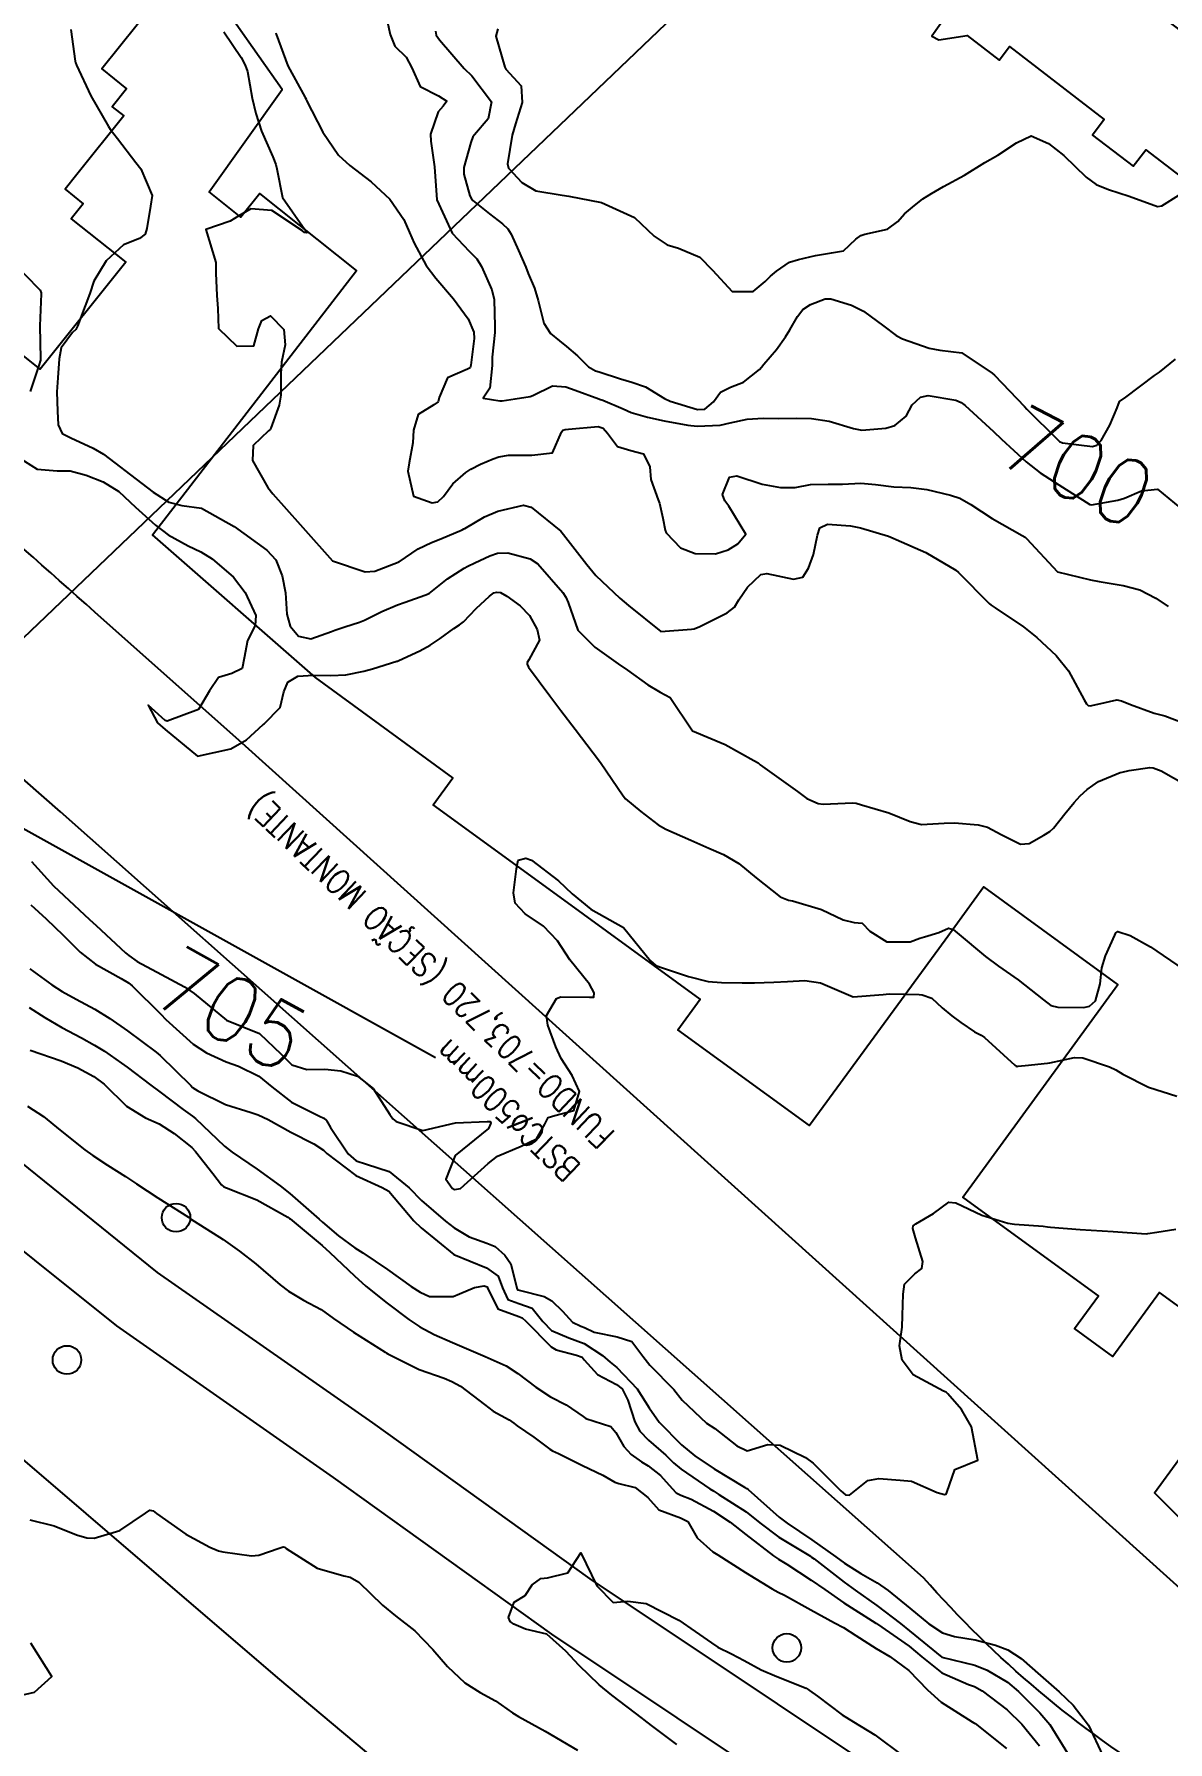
# Model space of a CAD drawing. Header units: metres. Extents: x 286371 to 293043, y 7462578 to 7466404.
# Drawn here: x 290226.9 to 290295.7, y 7463723.2 to 7463826.9 of the extents above; entities that cross this region are included whole.
import ezdxf
from ezdxf.enums import TextEntityAlignment as Align

# ---------------------------------------------------------------- set-up
doc = ezdxf.new("R2010")
doc.units = ezdxf.units.M
doc.header["$MEASUREMENT"] = 0
doc.linetypes.add('CONTINUO', pattern=[0])
for name, color, linetype in [('Cotas', 45, 'Continuous'), ('Curvas de Nivel 1m', 11, 'Continuous'), ('Curvas de Nivel 5m', 15, 'Continuous'), ('Edificações', 30, 'Continuous'), ('Linha Férrea', 20, 'Continuous'), ('Postes', 20, 'Continuous'), ('TEXTO', 45, 'Continuous'), ('Vias primárias', 230, 'Continuous')]:
    doc.layers.add(name, color=color, linetype=linetype)
doc.styles.add('ROMANS', font='romans', dxfattribs={"height": 0.2})
doc.styles.add('Style-STANDARD', font='STANDARD.shx')

msp = doc.modelspace()

# ---------------------------------------------------------------- linework, layer by layer
at = {"layer": 'Curvas de Nivel 1m', "flags": 128}
for points, elevation in [([(290229.08, 7463827.13), (290229.34, 7463825.21), (290229.36, 7463825.13), (290229.42, 7463824.97), (290230.29, 7463823.11), (290231.36, 7463821.25), (290231.46, 7463821.09), (290231.91, 7463820.52), (290233.03, 7463819.07), (290233.32, 7463818.67), (290234.01, 7463817.05), (290233.92, 7463816.42), (290233.69, 7463815.06), (290233.59, 7463814.72), (290233.25, 7463814.44), (290232.27, 7463814.06), (290231.23, 7463813.09), (290230.47, 7463811.85), (290230.22, 7463811.11), (290229.95, 7463810.36), (290229.49, 7463809.12), (290229.37, 7463808.93), (290229.17, 7463808.75), (290228.49, 7463807.8), (290228.36, 7463807.14), (290228.28, 7463805.98), (290228.22, 7463805.14), (290228.27, 7463803.96), (290228.31, 7463803.14), (290228.55, 7463802.61), (290229.07, 7463802.34), (290230.44, 7463801.72), (290231.06, 7463801.36), (290231.41, 7463801.09), (290233.04, 7463799.83), (290234.08, 7463799.05), (290235.02, 7463798.44), (290235.81, 7463798.23), (290237.01, 7463798.07), (290238.99, 7463796.97), (290240.97, 7463795.52), (290241.52, 7463794.94), (290241.9, 7463793.97), (290242.1, 7463792.93), (290242.19, 7463791.64), (290242.39, 7463790.92), (290242.89, 7463790.31), (290243.64, 7463790.15), (290244.89, 7463790.59), (290245.1, 7463790.67), (290245.71, 7463790.87), (290246.6, 7463791.16), (290246.9, 7463791.28), (290247.95, 7463791.8), (290248.91, 7463792.21), (290249.36, 7463792.37), (290250.57, 7463792.8), (290250.82, 7463792.9), (290250.93, 7463792.97), (290251.93, 7463793.79), (290252.95, 7463794.43), (290253.16, 7463794.55), (290253.59, 7463794.75), (290254.51, 7463795.19), (290254.96, 7463795.34), (290255.6, 7463795.36), (290256.96, 7463795), (290257.41, 7463794.7), (290258.93, 7463792.96), (290259.12, 7463792.67), (290259.25, 7463792.34), (290259.85, 7463790.66), (290260.88, 7463789.63), (290262.3, 7463788.62), (290262.86, 7463788.23), (290264.1, 7463787.34), (290264.84, 7463786.91), (290265.44, 7463786.58), (290266.8, 7463784.55), (290268.79, 7463783.72), (290270.53, 7463782.75), (290270.78, 7463782.61), (290270.84, 7463782.56), (290270.91, 7463782.49), (290272.75, 7463781.17), (290273.17, 7463780.88), (290273.74, 7463780.44), (290274.44, 7463780.14), (290274.73, 7463780.11), (290276.52, 7463780.19), (290276.73, 7463780.17), (290277.06, 7463780.06), (290278.72, 7463779.57), (290280.01, 7463779.05), (290280.71, 7463778.86), (290282.08, 7463778.95), (290282.71, 7463778.97), (290284.15, 7463778.84), (290284.71, 7463778.71), (290285.54, 7463778.26), (290286.7, 7463777.67), (290287.23, 7463777.71), (290288.13, 7463778.22), (290288.48, 7463778.44), (290288.71, 7463778.65), (290289.41, 7463779.52), (290289.96, 7463780.2), (290290.34, 7463780.6), (290290.75, 7463781), (290291.44, 7463781.49), (290292.76, 7463782.02), (290292.87, 7463782.05), (290293.31, 7463782.15), (290294.56, 7463782.34), (290294.77, 7463782.31), (290295.25, 7463782.12), (290296.75, 7463781.28)], 703), ([(290255, 7463827.18), (290254.87, 7463826.73), (290255.42, 7463824.84), (290255.45, 7463824.76), (290255.48, 7463824.72), (290256.41, 7463823.72), (290256.47, 7463822.71), (290256.06, 7463821.41), (290255.86, 7463820.72), (290255.58, 7463818.98), (290255.64, 7463818.72), (290256.45, 7463817.84), (290257.3, 7463817.35), (290258.9, 7463817.07), (290259.3, 7463817.02), (290261.29, 7463816.63), (290263.28, 7463815.72), (290264.47, 7463814.59), (290265.26, 7463814.07), (290265.95, 7463813.86), (290267.25, 7463813.31), (290268.02, 7463812.53), (290269.21, 7463811.23), (290270.49, 7463811.22), (290271.21, 7463811.84), (290271.54, 7463812.16), (290271.9, 7463812.47), (290272.69, 7463813.01), (290273.23, 7463813.18), (290274.27, 7463813.41), (290275.24, 7463813.58), (290275.96, 7463813.7), (290276.71, 7463814.4), (290277.02, 7463814.64), (290277.26, 7463814.71), (290278.63, 7463815.01), (290279.27, 7463815.49), (290279.68, 7463815.95), (290280.15, 7463816.35), (290280.78, 7463816.85), (290281.3, 7463817.18), (290282.03, 7463817.6), (290283.31, 7463818.3), (290284.55, 7463819.06), (290285.33, 7463819.51), (290286.47, 7463820.25), (290287.35, 7463820.68), (290288.41, 7463820.22), (290289.33, 7463819.48), (290290.69, 7463818.18), (290291.31, 7463817.73), (290292.05, 7463817.42), (290293.3, 7463817.01), (290295.02, 7463816.39), (290295.29, 7463816.44), (290296.32, 7463817.08)], 698), ([(290238.37, 7463826.99), (290239.42, 7463825.44), (290239.66, 7463824.97), (290239.79, 7463824.58), (290240.09, 7463822.96), (290240.3, 7463822.03), (290240.64, 7463820.96), (290241.33, 7463819.41), (290241.52, 7463818.94), (290241.58, 7463818.68), (290241.93, 7463816.93), (290243.27, 7463814.99), (290243.33, 7463814.91), (290243.39, 7463814.79), (290243.26, 7463814.82), (290243.14, 7463814.92), (290241.28, 7463816.15), (290240.01, 7463816.24), (290239.28, 7463815.83), (290238.75, 7463815.51), (290237.26, 7463815), (290237.87, 7463812.99), (290237.87, 7463812.35), (290237.94, 7463810.99), (290237.99, 7463810.2), (290238.04, 7463808.99), (290239.16, 7463807.92), (290240.18, 7463807.94), (290240.46, 7463808.96), (290240.66, 7463809.47), (290241.19, 7463809.75), (290242, 7463808.93), (290242.09, 7463808), (290241.87, 7463806.93), (290241.83, 7463806.24), (290241.83, 7463804.93), (290241.72, 7463804.32), (290241.22, 7463802.94), (290241.17, 7463802.86), (290241.08, 7463802.77), (290240.14, 7463801.88), (290240.11, 7463800.96), (290241.03, 7463799.33), (290241.34, 7463798.94), (290243, 7463797.08), (290243.15, 7463796.91), (290244.95, 7463794.88), (290246.94, 7463794.22), (290247.53, 7463794.26), (290248.95, 7463794.8), (290248.97, 7463794.81), (290249, 7463794.82), (290250.16, 7463795.61), (290250.97, 7463795.99), (290251.54, 7463796.22), (290252.82, 7463796.77), (290252.93, 7463796.82), (290252.99, 7463796.85), (290254.19, 7463797.55), (290255, 7463797.9), (290256.55, 7463798.26), (290257.01, 7463798.14), (290258.81, 7463796.68), (290258.98, 7463796.48), (290260.39, 7463794.65), (290260.94, 7463793.99), (290262.39, 7463792.62), (290262.92, 7463792.17), (290264.89, 7463790.58), (290266.74, 7463790.72), (290266.9, 7463790.75), (290267.24, 7463790.89), (290268.91, 7463791.72), (290269.35, 7463792.07), (290269.62, 7463792.5), (290270.15, 7463793.28), (290270.95, 7463794.04), (290271.32, 7463794.11), (290272.94, 7463793.77), (290273.51, 7463793.88), (290273.85, 7463794.44), (290274.14, 7463795.27), (290274.39, 7463796.43), (290274.54, 7463796.88), (290274.99, 7463797.11), (290276.4, 7463797), (290276.99, 7463796.89), (290278.7, 7463796.37), (290278.98, 7463796.25), (290279.16, 7463796.18), (290280.97, 7463795.39), (290282.78, 7463794.31), (290282.95, 7463794.16), (290284.8, 7463792.28), (290284.92, 7463792.18), (290285.17, 7463792.02), (290286.9, 7463790.88), (290287.71, 7463790.23), (290288.87, 7463789.14), (290289.62, 7463788.2), (290290.58, 7463786.43), (290290.72, 7463786.19), (290290.82, 7463786.1), (290290.93, 7463786.07), (290291.4, 7463786.18), (290292.55, 7463786.44), (290292.83, 7463786.37), (290293.38, 7463786.15), (290294.82, 7463785.63), (290295.47, 7463785.46), (290296.81, 7463784.96)], 702), ([(290241.51, 7463826.94), (290241.54, 7463826.85), (290242.25, 7463824.93), (290243.3, 7463823), (290243.35, 7463822.91), (290243.38, 7463822.83), (290244.36, 7463820.9), (290245.33, 7463819.5), (290246, 7463818.87), (290247.31, 7463817.88), (290248.44, 7463816.84), (290249.28, 7463815.61), (290249.62, 7463814.82), (290249.91, 7463814.16), (290250.65, 7463812.8), (290251.22, 7463812.03), (290252.3, 7463810.78), (290253.19, 7463809.58), (290253.53, 7463808.76), (290253.55, 7463808.38), (290253.36, 7463806.76), (290253.31, 7463806.59), (290253.14, 7463806.51), (290251.93, 7463805.99), (290251.43, 7463804.79), (290251.37, 7463804.53), (290251.11, 7463804.34), (290250.15, 7463803.76), (290249.88, 7463802.81), (290249.83, 7463802.05), (290249.61, 7463800.82), (290249.53, 7463800.33), (290249.88, 7463798.81), (290251.01, 7463798.4), (290251.34, 7463798.46), (290251.7, 7463798.78), (290252.25, 7463799.55), (290253.04, 7463800.24), (290253.36, 7463800.44), (290253.93, 7463800.75), (290254.71, 7463801.08), (290255.05, 7463801.19), (290255.63, 7463801.3), (290257.05, 7463801.3), (290258.3, 7463801.44), (290258.85, 7463802.68), (290258.94, 7463802.81), (290259.08, 7463802.86), (290259.28, 7463802.87), (290261.08, 7463803.03), (290261.39, 7463802.94), (290261.65, 7463802.63), (290262.26, 7463801.82), (290263.06, 7463801.58), (290263.84, 7463801.38), (290264.22, 7463800.59), (290264.27, 7463799.82), (290264.72, 7463798.58), (290264.8, 7463798.37), (290265, 7463797.46), (290265.14, 7463796.73), (290265.2, 7463796.58), (290266.07, 7463795.66), (290266.97, 7463795.33), (290268.19, 7463795.3), (290268.97, 7463795.55), (290269.56, 7463795.92), (290270.04, 7463796.5), (290269.01, 7463798.19), (290268.76, 7463798.52), (290268.63, 7463798.91), (290269.04, 7463799.95), (290269.5, 7463800.04), (290271.03, 7463799.53), (290272.15, 7463799.34), (290273.03, 7463799.34), (290273.96, 7463799.51), (290275.03, 7463799.53), (290275.91, 7463799.53), (290277.03, 7463799.6), (290277.9, 7463799.51), (290279.03, 7463799.37), (290280.06, 7463799.32), (290281.03, 7463799.2), (290282.46, 7463798.87), (290283.02, 7463798.69), (290283.7, 7463798.29), (290285, 7463797.44), (290286.81, 7463796.42), (290286.99, 7463796.32), (290287.08, 7463796.24), (290288.95, 7463794.21), (290290.95, 7463793.73), (290291.49, 7463793.63), (290292.94, 7463793.39), (290293.96, 7463793.11), (290294.92, 7463792.62), (290295.67, 7463792.11)], 701), ([(290251.21, 7463827.03), (290251.25, 7463826.79), (290251.44, 7463826.5), (290252.95, 7463824.76), (290253.41, 7463824.32), (290254.61, 7463822.74), (290254.4, 7463821.71), (290253.57, 7463820.75), (290253.48, 7463820.63), (290253.35, 7463820.27), (290252.92, 7463818.76), (290252.92, 7463818.36), (290253.3, 7463817.04), (290253.39, 7463816.85), (290253.47, 7463816.76), (290254.48, 7463815.94), (290255.27, 7463815.33), (290255.59, 7463815.04), (290255.8, 7463814.72), (290256.25, 7463813.72), (290256.69, 7463812.71), (290256.84, 7463812.32), (290257.22, 7463811.44), (290257.44, 7463810.69), (290257.79, 7463809.3), (290258.19, 7463808.68), (290258.73, 7463808.23), (290259.16, 7463807.9), (290259.82, 7463807.33), (290260.49, 7463806.65), (290260.92, 7463806.42), (290261.13, 7463806.35), (290262.44, 7463805.93), (290263.12, 7463805.73), (290263.96, 7463805.44), (290265.11, 7463804.74), (290265.45, 7463804.57), (290267.1, 7463804.06), (290267.55, 7463804.08), (290268.08, 7463804.53), (290268.51, 7463805.12), (290269.12, 7463805.43), (290269.9, 7463805.73), (290270.87, 7463806.49), (290270.99, 7463806.63), (290271.14, 7463806.81), (290271.91, 7463807.71), (290272.45, 7463808.47), (290272.72, 7463808.91), (290273.18, 7463809.72), (290273.5, 7463810.14), (290273.96, 7463810.44), (290274.85, 7463810.78), (290275.2, 7463810.79), (290276.46, 7463810.41), (290277.19, 7463810.03), (290278.42, 7463809.13), (290279.17, 7463808.56), (290279.54, 7463808.36), (290281.16, 7463807.78), (290281.81, 7463807.67), (290283.15, 7463807.5), (290285, 7463806.28), (290285.13, 7463806.15), (290286.95, 7463804.25), (290287.1, 7463804.09), (290288.97, 7463802.22), (290289.07, 7463802.13), (290289.25, 7463802.04), (290291.07, 7463801.81), (290291.34, 7463801.91), (290291.6, 7463802.18), (290292.14, 7463803.12), (290292.57, 7463804.16), (290292.71, 7463804.56), (290293.11, 7463804.82), (290294.85, 7463806.12), (290295.14, 7463806.33), (290296.12, 7463807.13)], 699), ([(290225.4, 7463813.18), (290227.21, 7463811.32), (290227.27, 7463811.15), (290227.27, 7463811.08), (290227.19, 7463809.15), (290227.19, 7463809.14), (290227.24, 7463807.15), (290227.23, 7463807.06), (290227.14, 7463806.73), (290226.6, 7463805.16)], 704), ([(290225.87, 7463801.18), (290227.04, 7463800.44), (290228.25, 7463800.35), (290229.04, 7463800.34), (290230, 7463800.08), (290231.03, 7463799.68), (290231.99, 7463799.08), (290233.01, 7463798.13), (290234.21, 7463797.05), (290234.99, 7463796.46), (290236.2, 7463795.79), (290236.97, 7463795.43), (290237.66, 7463794.99), (290238.94, 7463793.88), (290239.65, 7463792.96), (290240.31, 7463791.55), (290240.26, 7463790.95), (290239.8, 7463790.05), (290239.6, 7463788.96), (290239.48, 7463788.34), (290238.85, 7463788.04), (290238.04, 7463787.8), (290237.49, 7463786.99), (290236.82, 7463785.85), (290234.92, 7463785.15), (290234.81, 7463785.19), (290233.76, 7463786.12), (290234.33, 7463785.05), (290234.8, 7463784.63), (290236.77, 7463783.01), (290238.78, 7463783.47), (290239.74, 7463784.01), (290240.74, 7463784.95), (290240.77, 7463784.97), (290240.8, 7463784.99), (290241.78, 7463785.97), (290242.01, 7463786.93), (290242.24, 7463787.52), (290242.85, 7463787.87), (290243.81, 7463787.94), (290244.85, 7463787.91), (290245.77, 7463787.96), (290246.85, 7463788.18), (290247.38, 7463788.32), (290248.86, 7463788.78), (290248.9, 7463788.79), (290248.98, 7463788.82), (290250.26, 7463789.41), (290250.88, 7463789.76), (290251.5, 7463790.17), (290252.32, 7463790.77), (290252.67, 7463791), (290252.9, 7463791.18), (290253.68, 7463791.99), (290254.48, 7463792.74), (290254.74, 7463792.93), (290254.93, 7463792.98), (290255.15, 7463792.95), (290255.54, 7463792.73), (290256.35, 7463792.14), (290256.91, 7463791.56), (290257.38, 7463790.7), (290257.52, 7463790.06), (290256.87, 7463788.86), (290256.77, 7463788.71), (290256.77, 7463788.61), (290256.86, 7463788.43), (290258.14, 7463786.68), (290258.82, 7463785.79), (290259.69, 7463784.66), (290260.78, 7463783.23), (290261.22, 7463782.64), (290262.25, 7463781.12), (290262.59, 7463780.62), (290262.74, 7463780.43), (290263.67, 7463779.66), (290264.72, 7463778.85), (290265.19, 7463778.58), (290266.7, 7463777.91), (290267.8, 7463777.43), (290268.68, 7463777.04), (290269.61, 7463776.51), (290270.66, 7463775.63), (290272.13, 7463774.47), (290272.64, 7463774.28), (290272.87, 7463774.24), (290274.63, 7463773.7), (290275.95, 7463773.09), (290276.62, 7463772.91), (290277.1, 7463772.87), (290277.56, 7463772.39), (290278.6, 7463771.74), (290280.01, 7463771.75), (290280.61, 7463771.96), (290280.89, 7463772.05), (290281.75, 7463772.32), (290282.35, 7463772.57), (290282.62, 7463772.49), (290282.87, 7463772.3), (290284.59, 7463770.86), (290285.38, 7463770.26), (290286.57, 7463769.44), (290288.1, 7463768.22), (290288.55, 7463767.89), (290288.98, 7463767.78), (290290.55, 7463767.76), (290290.9, 7463767.83), (290291.27, 7463768.17), (290291.55, 7463769.19), (290291.65, 7463770.17), (290291.87, 7463770.89), (290292.43, 7463772.16), (290292.49, 7463772.29), (290292.62, 7463772.38), (290293.37, 7463772.14), (290294.6, 7463771.44), (290296.58, 7463770.09)], 704), ([(290226.64, 7463773.99), (290227.58, 7463773.15), (290228.61, 7463772.16), (290229.64, 7463771.12), (290230.58, 7463770.38), (290232.14, 7463769.51), (290232.57, 7463769.26), (290232.79, 7463769.07), (290234.54, 7463767.35), (290234.85, 7463767.04), (290236.51, 7463765.53), (290237.31, 7463765), (290238.5, 7463764.47), (290239.26, 7463764.2), (290240.48, 7463763.6), (290241.27, 7463762.94), (290242.46, 7463762.02), (290244.17, 7463761.17), (290244.44, 7463761.05), (290244.59, 7463760.89), (290244.84, 7463760.47), (290245.91, 7463758.87), (290246.4, 7463758.45), (290247.01, 7463758.24), (290248.39, 7463757.81), (290249.61, 7463756.82), (290250.36, 7463756.05), (290251.81, 7463754.78), (290252.34, 7463754.38), (290253.26, 7463753.83), (290254.32, 7463753.46), (290254.83, 7463753.24), (290255.42, 7463752.72), (290255.78, 7463752.19), (290256.15, 7463750.72), (290256.19, 7463750.62), (290256.28, 7463750.59), (290257.81, 7463750.21), (290258.27, 7463749.94), (290258.92, 7463749.33), (290259.52, 7463748.66), (290260.03, 7463748.42), (290260.25, 7463748.33), (290260.84, 7463748.04), (290262.24, 7463747.77), (290263.13, 7463747.49), (290263.79, 7463746.59), (290264.22, 7463746.05), (290265.68, 7463744.56), (290266.18, 7463743.91), (290267.65, 7463742.53), (290268.15, 7463742.2), (290269.5, 7463741.14), (290270.13, 7463740.85), (290271.38, 7463741.23), (290272.13, 7463741.19), (290273.67, 7463740.44), (290274.12, 7463740.1), (290275.8, 7463738.41), (290276.09, 7463738.17), (290276.34, 7463738.15), (290276.63, 7463738.4), (290277.44, 7463739.04), (290278.11, 7463739.16), (290279.4, 7463739.06), (290280.1, 7463739.01), (290281.65, 7463738.32), (290282.09, 7463738.19), (290282.19, 7463738.21), (290282.24, 7463738.31), (290282.72, 7463739.7), (290284.12, 7463740.28), (290283.73, 7463742.29), (290283.12, 7463743.35), (290282.31, 7463744.31), (290282.19, 7463744.41), (290282.04, 7463744.46), (290280.2, 7463745.45), (290279.52, 7463746.35), (290279.37, 7463747.21), (290279.52, 7463748.36), (290279.55, 7463749.06), (290279.58, 7463750.35), (290279.67, 7463750.97), (290280.3, 7463751.58), (290280.72, 7463751.92), (290280.78, 7463752.34), (290280.34, 7463753.78), (290280.18, 7463754.35), (290280.19, 7463754.51), (290280.35, 7463754.62), (290281.44, 7463755.25), (290282.37, 7463755.95), (290282.78, 7463755.89), (290284.36, 7463755.15), (290285.94, 7463754.66), (290286.34, 7463754.61), (290288.09, 7463754.48), (290288.34, 7463754.45), (290288.54, 7463754.43), (290290.34, 7463754.29), (290292.33, 7463754.15), (290294.33, 7463754.02), (290294.43, 7463754.03), (290294.99, 7463754.11), (290296.13, 7463754.3)], 706), ([(290226.58, 7463770.1), (290227.93, 7463769.14), (290228.56, 7463768.74), (290229.4, 7463768.27), (290230.54, 7463767.65), (290231.45, 7463767.09), (290232.52, 7463766.35), (290234.26, 7463765.05), (290234.5, 7463764.84), (290236.35, 7463763.02), (290236.47, 7463762.91), (290236.79, 7463762.69), (290238.46, 7463761.86), (290240.02, 7463761.39), (290240.44, 7463761.25), (290241.05, 7463760.95), (290242.42, 7463760.2), (290243.82, 7463759.49), (290244.41, 7463759.09), (290244.62, 7463758.89), (290246.38, 7463757.55), (290247.97, 7463756.84), (290248.37, 7463756.61), (290249.9, 7463754.81), (290250.34, 7463754.39), (290252.31, 7463752.77), (290254.3, 7463751.95), (290255.01, 7463751.44), (290255.27, 7463750.73), (290255.59, 7463750.04), (290256.27, 7463749.79), (290257.07, 7463749.5), (290257.72, 7463748.69), (290258.25, 7463748.15), (290259.29, 7463747.71), (290260.23, 7463747.36), (290261.34, 7463746.63), (290261.81, 7463746.22), (290262.21, 7463745.9), (290263.45, 7463744.6), (290264.18, 7463743.46), (290264.78, 7463742.58), (290266.14, 7463741.21), (290266.94, 7463740.54), (290268.11, 7463739.74), (290269.95, 7463738.64), (290270.1, 7463738.56), (290270.19, 7463738.49), (290272.07, 7463736.82), (290272.54, 7463736.46), (290274.05, 7463735.43), (290275.5, 7463734.41), (290276.03, 7463734.03), (290277.02, 7463733.39), (290278.01, 7463732.82), (290278.68, 7463732.36), (290279.99, 7463731.3), (290281.14, 7463730.33), (290281.97, 7463729.79), (290282.7, 7463729.57), (290283.96, 7463729.37), (290285.19, 7463729.04), (290285.95, 7463728.76), (290286.76, 7463728.24), (290287.93, 7463727.21), (290289.06, 7463726.21), (290289.9, 7463725.4), (290290.83, 7463724.18), (290291.7, 7463722.32)], 707), ([(290226.54, 7463767.76), (290227.49, 7463767.15), (290228.53, 7463766.55), (290229.72, 7463765.91), (290230.51, 7463765.48), (290231.11, 7463765.1), (290232.49, 7463764.13), (290233.93, 7463763.05), (290234.47, 7463762.64), (290235.9, 7463761.57), (290236.45, 7463761.17), (290236.64, 7463761.01), (290238.41, 7463759.33), (290238.87, 7463758.98), (290240.39, 7463757.94), (290241.79, 7463756.93), (290242.37, 7463756.46), (290244.14, 7463754.9), (290244.34, 7463754.72), (290245.32, 7463753.89), (290246.32, 7463753.16), (290246.79, 7463752.86), (290248.3, 7463751.85), (290249.74, 7463750.81), (290250.28, 7463750.47), (290250.85, 7463750.22), (290252.28, 7463750.21), (290252.67, 7463750.37), (290253.57, 7463750.76), (290254.17, 7463750.86), (290254.29, 7463750.83), (290254.34, 7463750.8), (290254.36, 7463750.74), (290255, 7463749.46), (290256.26, 7463749), (290256.47, 7463748.92), (290256.68, 7463748.71), (290258.23, 7463747.15), (290258.53, 7463746.98), (290259.77, 7463746.65), (290260.1, 7463746.52), (290260.22, 7463746.37), (290261.04, 7463745.47), (290262.2, 7463744.88), (290262.53, 7463744.61), (290262.87, 7463743.92), (290263.31, 7463742.6), (290263.6, 7463742.04), (290264.14, 7463741.5), (290265.18, 7463740.57), (290265.66, 7463740.11), (290266.11, 7463739.73), (290267.86, 7463738.53), (290268.09, 7463738.39), (290268.41, 7463738.2), (290270.07, 7463737.13), (290270.89, 7463736.48), (290272.05, 7463735.6), (290273.96, 7463734.44), (290274.03, 7463734.39), (290274.19, 7463734.28), (290276.01, 7463732.87), (290276.68, 7463732.39), (290277.99, 7463731.45), (290279.42, 7463730.35), (290279.97, 7463729.92), (290281.94, 7463728.31), (290283.94, 7463727.82), (290284.69, 7463727.52), (290285.92, 7463726.8), (290286.59, 7463726.24), (290287.89, 7463724.94), (290288.5, 7463724.22), (290289.56, 7463722.49)], 708), ([(290226.6, 7463765.16), (290228.49, 7463764.53), (290229.51, 7463764.1), (290230.48, 7463763.56), (290231.09, 7463763.1), (290232.45, 7463761.77), (290233.6, 7463761.06), (290234.44, 7463760.69), (290235.35, 7463760.11), (290236.42, 7463759.25), (290236.65, 7463759.01), (290237.69, 7463757.69), (290238.23, 7463756.99), (290238.37, 7463756.88), (290238.53, 7463756.82), (290240.36, 7463756.09), (290242.25, 7463755.02), (290242.34, 7463754.95), (290242.38, 7463754.92), (290244.32, 7463753.31), (290244.8, 7463752.89), (290246.29, 7463751.46), (290246.97, 7463750.85), (290248.27, 7463749.8), (290249.59, 7463748.81), (290250.25, 7463748.38), (290251.13, 7463747.9), (290252.23, 7463747.41), (290253.8, 7463746.75), (290254.22, 7463746.58), (290255.49, 7463746), (290256.21, 7463745.54), (290257.29, 7463744.7), (290258.19, 7463744.12), (290259.14, 7463743.63), (290260.17, 7463742.92), (290260.33, 7463742.81), (290260.83, 7463742.64), (290261.85, 7463742.31), (290262.15, 7463741.96), (290262.63, 7463741.1), (290263.08, 7463740.61), (290263.71, 7463740.18), (290264.11, 7463739.94), (290264.86, 7463739.34), (290265.57, 7463738.56), (290265.82, 7463738.29), (290266.09, 7463738.16), (290266.73, 7463737.9), (290268.07, 7463737.18), (290269.09, 7463736.51), (290270.05, 7463735.76), (290271.73, 7463734.47), (290272.03, 7463734.26), (290272.52, 7463733.96), (290274.01, 7463733), (290274.83, 7463732.42), (290275.99, 7463731.62), (290277.93, 7463730.38), (290277.97, 7463730.35), (290278.04, 7463730.31), (290279.95, 7463728.99), (290280.73, 7463728.33), (290281.93, 7463727.36), (290283.56, 7463726.65), (290283.92, 7463726.53), (290284.38, 7463726.28), (290285.9, 7463725.12), (290286.8, 7463724.24), (290287.86, 7463722.93)], 709), ([(290226.58, 7463736.65), (290228.06, 7463736.28), (290229.43, 7463735.74), (290230.05, 7463735.56), (290230.5, 7463735.55), (290232.06, 7463736.01), (290233.6, 7463737.05), (290233.87, 7463737.25), (290234.08, 7463737.2), (290234.28, 7463737.04), (290236.06, 7463735.79), (290237.52, 7463734.99), (290238.04, 7463734.77), (290238.3, 7463734.72), (290240.04, 7463734.46), (290240.48, 7463734.5), (290241.72, 7463734.93), (290241.96, 7463735.01), (290242.05, 7463734.99), (290242.15, 7463734.92), (290244.03, 7463733.71), (290245.64, 7463733.25), (290246.02, 7463733.17), (290246.56, 7463732.86), (290247.99, 7463731.48), (290248.78, 7463730.82), (290249.96, 7463729.91), (290251.04, 7463728.79), (290251.93, 7463727.75), (290252.99, 7463726.76), (290253.91, 7463726.17), (290254.84, 7463725.67), (290255.89, 7463724.94), (290256.25, 7463724.71), (290257.87, 7463723.82), (290259.82, 7463722.66)], 711), ([(290265.86, 7463723.01), (290264.31, 7463724.16), (290263.88, 7463724.51), (290263.77, 7463724.6), (290261.9, 7463726), (290261.13, 7463726.64), (290259.93, 7463727.81), (290259.12, 7463728.67), (290257.96, 7463729.72), (290256.66, 7463730.01), (290255.97, 7463730.32), (290255.73, 7463730.48), (290255.63, 7463730.72), (290255.99, 7463731.65), (290256.64, 7463732.06), (290257.07, 7463732.7), (290257.6, 7463733.1), (290258.01, 7463733.14), (290259.24, 7463733.44), (290260.03, 7463734.65), (290260.99, 7463732.64), (290261.99, 7463731.63), (290262.88, 7463731.72), (290263.99, 7463731.57), (290265.97, 7463730.56), (290267.95, 7463729.19), (290268.35, 7463728.93), (290269.17, 7463728.52), (290269.94, 7463728.12), (290270.98, 7463727.54), (290271.92, 7463727.15), (290273.7, 7463726.44), (290273.83, 7463726.36), (290273.91, 7463726.29), (290274.4, 7463725.94), (290275.89, 7463724.82), (290276.57, 7463724.39), (290277.87, 7463723.6), (290279.55, 7463722.35)], 711), ([(290225.91, 7463725.96), (290226.87, 7463726.2), (290227.92, 7463727.14), (290226.65, 7463729.16)], 711)]:
    msp.add_lwpolyline(points, dxfattribs=dict(at, elevation=elevation))
at = {"layer": 'Curvas de Nivel 5m', "flags": 128}
for points, elevation in [([(290248.28, 7463827.66), (290248.46, 7463826.83), (290248.74, 7463826.13), (290249.42, 7463825.46), (290249.78, 7463824.81), (290250.27, 7463823.68), (290251.39, 7463823.1), (290251.89, 7463822.78), (290251.67, 7463822.49), (290251.37, 7463822.13), (290250.9, 7463820.79), (290250.92, 7463820.36), (290251.14, 7463818.8), (290251.29, 7463816.79), (290252.22, 7463814.78), (290253.25, 7463813.68), (290253.71, 7463813.22), (290254, 7463812.75), (290254.63, 7463811.33), (290254.77, 7463810.74), (290254.81, 7463809.11), (290254.8, 7463808.74), (290254.64, 7463807.25), (290254.64, 7463806.74), (290254.5, 7463805.36), (290254.09, 7463804.75), (290255.11, 7463804.6), (290255.25, 7463804.6), (290256.04, 7463804.72), (290256.96, 7463804.85), (290257.11, 7463804.92), (290258.31, 7463805.5), (290259.12, 7463805.44), (290259.69, 7463805.24), (290261.11, 7463804.72), (290261.17, 7463804.7), (290261.36, 7463804.63), (290262.59, 7463804.11), (290263.09, 7463803.88), (290264.08, 7463803.6), (290265.09, 7463803.37), (290266.53, 7463803.11), (290267.08, 7463803.05), (290268.48, 7463803.12), (290269.09, 7463803.26), (290270.12, 7463803.47), (290271.09, 7463803.53), (290272.04, 7463803.52), (290273.09, 7463803.53), (290274.02, 7463803.51), (290275.09, 7463803.35), (290276.57, 7463802.91), (290277.08, 7463802.81), (290278.53, 7463802.93), (290279.08, 7463803.09), (290279.78, 7463803.67), (290280.14, 7463804.35), (290280.64, 7463804.81), (290281.11, 7463804.92), (290282.79, 7463804.63), (290283.11, 7463804.49), (290283.35, 7463804.3), (290285.08, 7463802.72), (290285.55, 7463802.27), (290287.05, 7463800.88), (290287.91, 7463800.23), (290289.03, 7463799.5), (290290.91, 7463798.29), (290291.02, 7463798.27), (290292.62, 7463798.56), (290293.02, 7463798.69), (290294.05, 7463799.12), (290295.03, 7463799.22), (290296.39, 7463798.1)], 700), ([(290226.68, 7463776.62), (290228.03, 7463775.14), (290228.65, 7463774.56), (290230.21, 7463773.11), (290230.62, 7463772.73), (290232.4, 7463771.08), (290232.59, 7463770.92), (290233.1, 7463770.56), (290234.57, 7463769.76), (290235.97, 7463769.02), (290236.56, 7463768.61), (290238.53, 7463766.98), (290240.52, 7463766.18), (290241.85, 7463764.93), (290242.49, 7463764.27), (290243.39, 7463764), (290244.49, 7463764.01), (290245.46, 7463763.91), (290246.48, 7463763.6), (290247.42, 7463762.85), (290248.44, 7463761.26), (290248.61, 7463761), (290248.83, 7463760.83), (290250.43, 7463760.3), (290252.43, 7463760.76), (290254.34, 7463760.83), (290254.44, 7463760.84), (290254.53, 7463760.83), (290254.56, 7463760.73), (290254.43, 7463760.42), (290252.4, 7463758.77), (290251.83, 7463757.33), (290252.21, 7463756.78), (290252.37, 7463756.71), (290252.73, 7463756.77), (290254.4, 7463758.29), (290254.96, 7463758.73), (290256.41, 7463759.34), (290257.34, 7463759.78), (290257.85, 7463760.68), (290258.04, 7463761.08), (290258.44, 7463761.21), (290259.61, 7463761.5), (290259.94, 7463762.65), (290259.5, 7463763.64), (290258.84, 7463764.67), (290258.5, 7463765.38), (290258.02, 7463766.68), (290257.94, 7463767.27), (290258.55, 7463768.3), (290258.81, 7463768.41), (290260.55, 7463768.38), (290260.81, 7463768.38), (290260.84, 7463768.64), (290260.56, 7463769.18), (290259.35, 7463770.66), (290258.61, 7463771.8), (290257.77, 7463772.69), (290256.64, 7463773.44), (290256.04, 7463774.1), (290255.94, 7463774.72), (290256.13, 7463776.17), (290256.22, 7463776.71), (290256.69, 7463776.82), (290257.03, 7463776.7), (290258.67, 7463775.44), (290259.5, 7463774.66), (290260.64, 7463773.72), (290262.61, 7463772.61), (290264.26, 7463770.59), (290264.58, 7463770.3), (290264.98, 7463770.17), (290266.57, 7463769.64), (290267.76, 7463769.34), (290268.57, 7463769.27), (290269.82, 7463769.25), (290270.57, 7463769.25), (290271.75, 7463769.3), (290272.57, 7463769.34), (290273.62, 7463769.39), (290274.57, 7463769.25), (290276.55, 7463768.4), (290278.38, 7463768.55), (290278.56, 7463768.57), (290278.77, 7463768.58), (290280.56, 7463768.54), (290280.74, 7463768.52), (290281.32, 7463768.33), (290281.96, 7463767.73), (290282.54, 7463767.26), (290283.08, 7463766.85), (290283.91, 7463766.29), (290284.32, 7463766.07), (290284.52, 7463765.93), (290286.37, 7463764.25), (290286.44, 7463764.19), (290286.49, 7463764.18), (290286.55, 7463764.19), (290286.99, 7463764.24), (290288.34, 7463764.37), (290288.5, 7463764.39), (290289.98, 7463764.72), (290290.5, 7463764.7), (290292.11, 7463764.16), (290292.49, 7463763.97), (290292.92, 7463763.72), (290294.48, 7463762.93), (290296.19, 7463762.38)], 705), ([(290226.45, 7463761.77), (290227.41, 7463761.15), (290228.43, 7463760.32), (290229.93, 7463759.11), (290230.41, 7463758.77), (290231.31, 7463758.18), (290232.39, 7463757.49), (290233.06, 7463757.06), (290234.36, 7463756.21), (290236.22, 7463755.02), (290236.34, 7463754.93), (290236.57, 7463754.78), (290238.32, 7463753.68), (290239.32, 7463752.97), (290240.3, 7463752.2), (290241.78, 7463750.93), (290242.28, 7463750.54), (290243.19, 7463749.99), (290244.26, 7463749.42), (290245.01, 7463748.88), (290246.24, 7463748.04), (290248.15, 7463746.84), (290248.22, 7463746.79), (290248.32, 7463746.73), (290250.21, 7463745.79), (290251.73, 7463745.26), (290252.2, 7463745.06), (290252.73, 7463744.77), (290254.18, 7463743.65), (290254.7, 7463743.26), (290255.68, 7463742.72), (290255.97, 7463742.53), (290256.16, 7463742.37), (290257.17, 7463741.67), (290258.14, 7463740.94), (290258.3, 7463740.85), (290258.68, 7463740.68), (290260.12, 7463739.95), (290261.37, 7463739.37), (290262.1, 7463738.94), (290262.33, 7463738.85), (290263.32, 7463738.61), (290264.09, 7463738.01), (290264.77, 7463737.27), (290266.07, 7463736.77), (290266.52, 7463736.55), (290267.08, 7463735.57), (290268.04, 7463734.71), (290268.35, 7463734.52), (290270.02, 7463733.45), (290271.63, 7463732.47), (290272, 7463732.27), (290272.39, 7463732.07), (290273.99, 7463731.19), (290275.42, 7463730.41), (290275.97, 7463730.11), (290276.72, 7463729.64), (290277.95, 7463728.85), (290278.79, 7463728.36), (290279.93, 7463727.51), (290281.07, 7463726.33), (290281.9, 7463725.58), (290283.78, 7463724.39), (290283.88, 7463724.33), (290283.96, 7463724.28), (290285.86, 7463722.78)], 710)]:
    msp.add_lwpolyline(points, dxfattribs=dict(at, elevation=elevation))
at = {"layer": 'Edificações'}
for points in [[(290301.47, 7463731.61), (290294.84, 7463738.29), (290300.74, 7463746.38), (290295.14, 7463750.46), (290292.31, 7463746.58), (290289.99, 7463748.27), (290291.44, 7463750.25), (290290.63, 7463750.84), (290283.21, 7463756.25), (290292.62, 7463769.16), (290284.48, 7463775.09), (290282.13, 7463771.85), (290273.91, 7463760.59), (290265.92, 7463766.41), (290267.27, 7463768.26), (290258.77, 7463774.46), (290251.07, 7463780.07), (290252.26, 7463781.71), (290243.92, 7463787.79), (290234.04, 7463796.45), (290246.42, 7463812.5), (290240.54, 7463817.19), (290239.39, 7463815.75), (290237.48, 7463817.28), (290241.9, 7463823.5), (290236.31, 7463831.44), (290230.95, 7463824.74), (290232.46, 7463823.54), (290231.59, 7463822.45), (290232.29, 7463821.89), (290229.44, 7463818.33), (290228.73, 7463817.44), (290229.83, 7463816.56), (290229.1, 7463815.65), (290232.41, 7463813.01), (290227.22, 7463806.52), (290225.17, 7463808.16)], [(290283.31, 7463829.54), (290281.33, 7463826.74), (290281.75, 7463826.5), (290283.47, 7463826.78), (290285.42, 7463825.28), (290286.04, 7463826.1), (290291.79, 7463821.67), (290291.07, 7463820.73), (290293.54, 7463818.83), (290294.32, 7463819.84), (290298.23, 7463816.83)]]:
    msp.add_lwpolyline(points, dxfattribs=at)
at = {"layer": 'Linha Férrea'}
for points in [[(290095.27, 7463992.08), (290101.76, 7463957.79), (290107.2, 7463937.74), (290117.66, 7463908.65), (290128.97, 7463883.58), (290144.49, 7463855.69), (290161.13, 7463830.8), (290184.09, 7463799.5), (290201, 7463781.18), (290219.62, 7463763.53), (290234.31, 7463751.68), (290247.38, 7463742.54), (290260.58, 7463733.07), (290306.04, 7463702.71), (290327.19, 7463688.81), (290347.08, 7463675.72), (290361.89, 7463665.97), (290370.68, 7463660.18), (290381.9, 7463652.79), (290383.2, 7463651.89), (290400.24, 7463640.08), (290426.96, 7463622.38), (290447.57, 7463608.66), (290489.8, 7463580.29)], [(290303.79, 7463699.31), (290258.26, 7463729.72), (290245.02, 7463739.22), (290231.86, 7463748.43), (290216.82, 7463760.47), (290197.74, 7463778.19), (290180.8, 7463796.93), (290157.54, 7463828.34), (290141.01, 7463853.57), (290125.33, 7463881.75), (290113.89, 7463907.12), (290103.32, 7463936.51), (290097.39, 7463956.78), (290090.86, 7463991.26)]]:
    msp.add_lwpolyline(points, dxfattribs=at)
at = {"layer": 'Postes'}
for centre in [(290235.46, 7463755), (290228.84, 7463746.36), (290272.53, 7463728.88)]:
    msp.add_circle(centre, 0.866, dxfattribs=at)
at = {"layer": 'TEXTO', "linetype": 'CONTINUO'}
for points in [[(290218.38, 7463782.73, 0), (290361.53, 7463919.64, 0)], [(290219.44, 7463782.38, 0), (290251.2, 7463764.73, 0)]]:
    msp.add_polyline3d(points, dxfattribs=at)
at = {"layer": 'Vias primárias'}
for points in [[(290212.79, 7463947.61, 0.151206), (290224.18, 7463895.8, 0.044894), (290247.71, 7463863.69), (290326.21, 7463804.67), (290368.59, 7463772.75, -0.037444), (290374.69, 7463767.39, -0.174476), (290377.38, 7463761.55, -0.121842), (290376.1, 7463753.51, -0.213833), (290371.34, 7463749.08, -0.092205), (290363.66, 7463747.97, 0.076243), (290353.1, 7463746.78, 0.029912), (290337.02, 7463741.38, 0.090247), (290321.94, 7463731.84, -0.022068), (290317.94, 7463728.47, -0.388369), (290299.07, 7463730.08), (290239.48, 7463783.81), (290230.54, 7463791.76, 0.003481), (290213.31, 7463806.9, -0.060189), (290197.85, 7463823.94, -0.026306), (290173.46, 7463862.48, -0.0683), (290162.85, 7463889.42, -0.093164), (290161.1, 7463922.47, -0.150899)], [(290461.57, 7463634.12), (290442.85, 7463664.25), (290416.78, 7463705.89), (290401.63, 7463730.06, 0.183), (290381.9, 7463738.77, 0.111692), (290351.17, 7463738.28, 0.169972), (290329.07, 7463727.16, -0.060902), (290320.6, 7463720.45, -0.249658), (290295.78, 7463720.54, -0.07622), (290280.82, 7463733.14), (290228.45, 7463779.63), (290212.1, 7463793.97, -0.160399), (290154.21, 7463892.26), (290152.68, 7463908.58, 0.198143), (290146.12, 7463921.06, 0.252984), (290125.88, 7463922.89, 0.252984)]]:
    msp.add_lwpolyline(points, format="xyb", dxfattribs=at)
msp.add_lwpolyline([(290071.99, 7463872.74), (290096.8, 7463851.06), (290115.63, 7463834.77), (290140.84, 7463812.71), (290172.1, 7463786.38), (290218.33, 7463747.02), (290241.62, 7463727.06), (290282.42, 7463692.83), (290298.4, 7463679.8), (290308.82, 7463671.91), (290336.17, 7463648.12), (290354.7, 7463631.87), (290381.98, 7463608.78), (290440.92, 7463557.33), (290521.2, 7463487.42)], dxfattribs=at)

# ---------------------------------------------------------------- texts
at = {"layer": 'Cotas', "style": 'Style-STANDARD'}
for s, rotation, p in [('700', 332.4673, (290290.18, 7463800.57, 700)), ('705', 330.91, (290238.83, 7463767.64, 705))]:
    msp.add_text(s, height=4, rotation=rotation, dxfattribs=at).set_placement(p, align=Align.MIDDLE_CENTER)
at = {"layer": 'TEXTO', "style": 'ROMANS', "width": 0.8}
for s, p in [('FUNDO=703,720 (SEÇÃO MONTANTE)', (290262.17, 7463760.15)), ('BSTCØ500mm', (290260.1, 7463758.15))]:
    msp.add_text(s, height=1.5, rotation=136, dxfattribs=at).set_placement(p)

doc.saveas('drawing.dxf')
